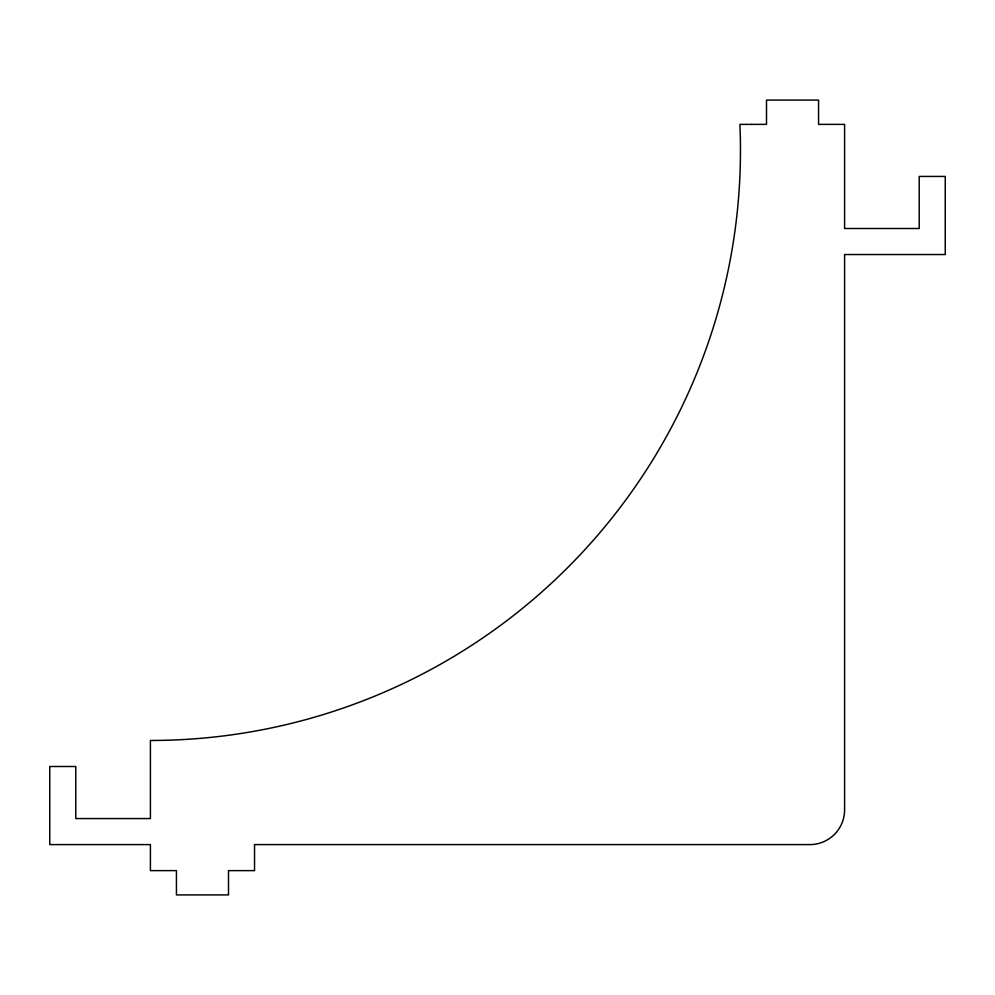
<?xml version="1.0" encoding="UTF-8"?>
<svg xmlns="http://www.w3.org/2000/svg" width="995" height="995" viewBox="0 0 995 995"><rect width="100%" height="100%" fill="white"/><g stroke="black" fill="none" stroke-linecap="round" stroke-linejoin="round"><path stroke-width="1.49" d="M751.673 124.387L739.894 124.4A590.06 590.06 0 0 1 150.407 740.467L150.407 818.562L75.782 818.562L75.782 766.498L49.75 766.498L49.75 844.593L150.407 844.593L150.407 870.625L176.438 870.625L176.438 894.915L228.502 894.915L228.502 870.625L254.533 870.625L254.533 844.593L809.88 844.593A34.713 34.713 0 0 0 844.593 809.88L844.593 254.533L945.25 254.533L945.25 176.438L919.218 176.438L919.218 228.502L844.593 228.502L844.593 124.375L818.562 124.375L818.562 100.085L766.498 100.085L766.498 124.375L751.673 124.387"/></g></svg>
